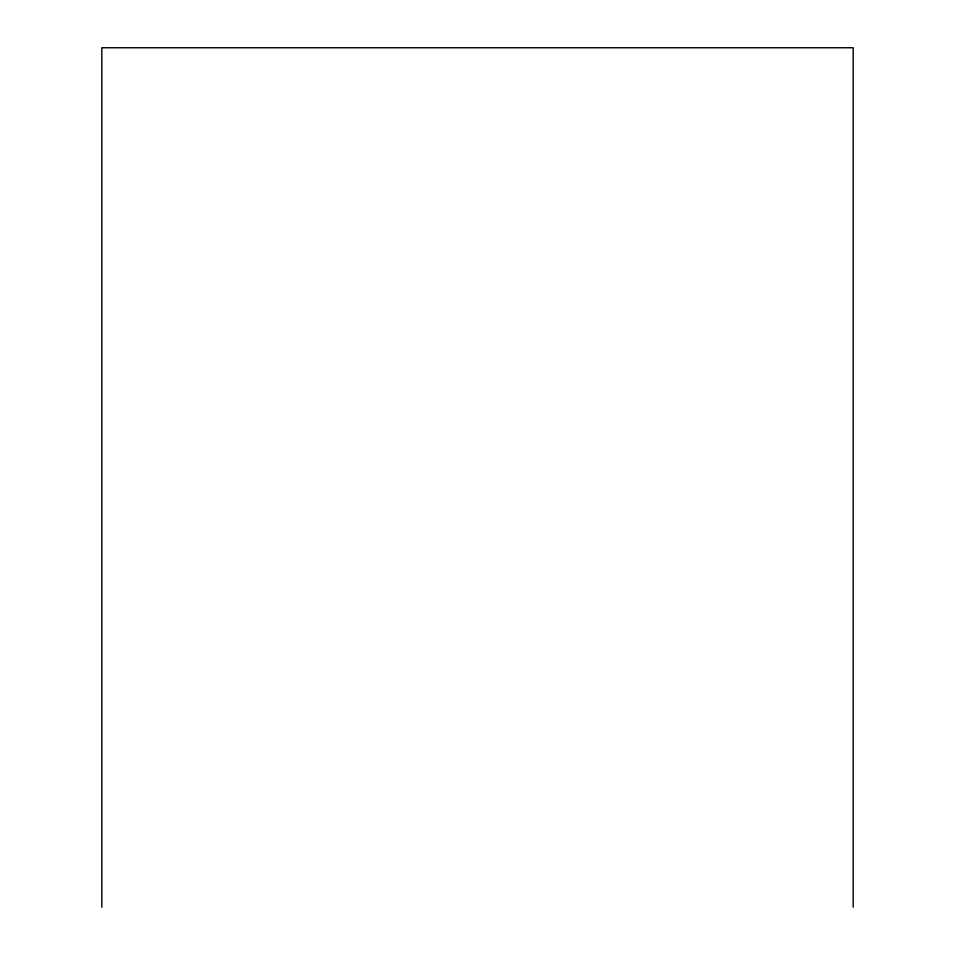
<?xml version="1.0" encoding="UTF-8"?>
<svg xmlns="http://www.w3.org/2000/svg" width="955" height="955" viewBox="0 0 955 955"><rect width="100%" height="100%" fill="white"/><g stroke="black" fill="none" stroke-linecap="round" stroke-linejoin="round"><path stroke-width="1.43" d="M853.185 907.25L853.185 47.75L101.815 47.75L101.815 907.25"/></g></svg>
